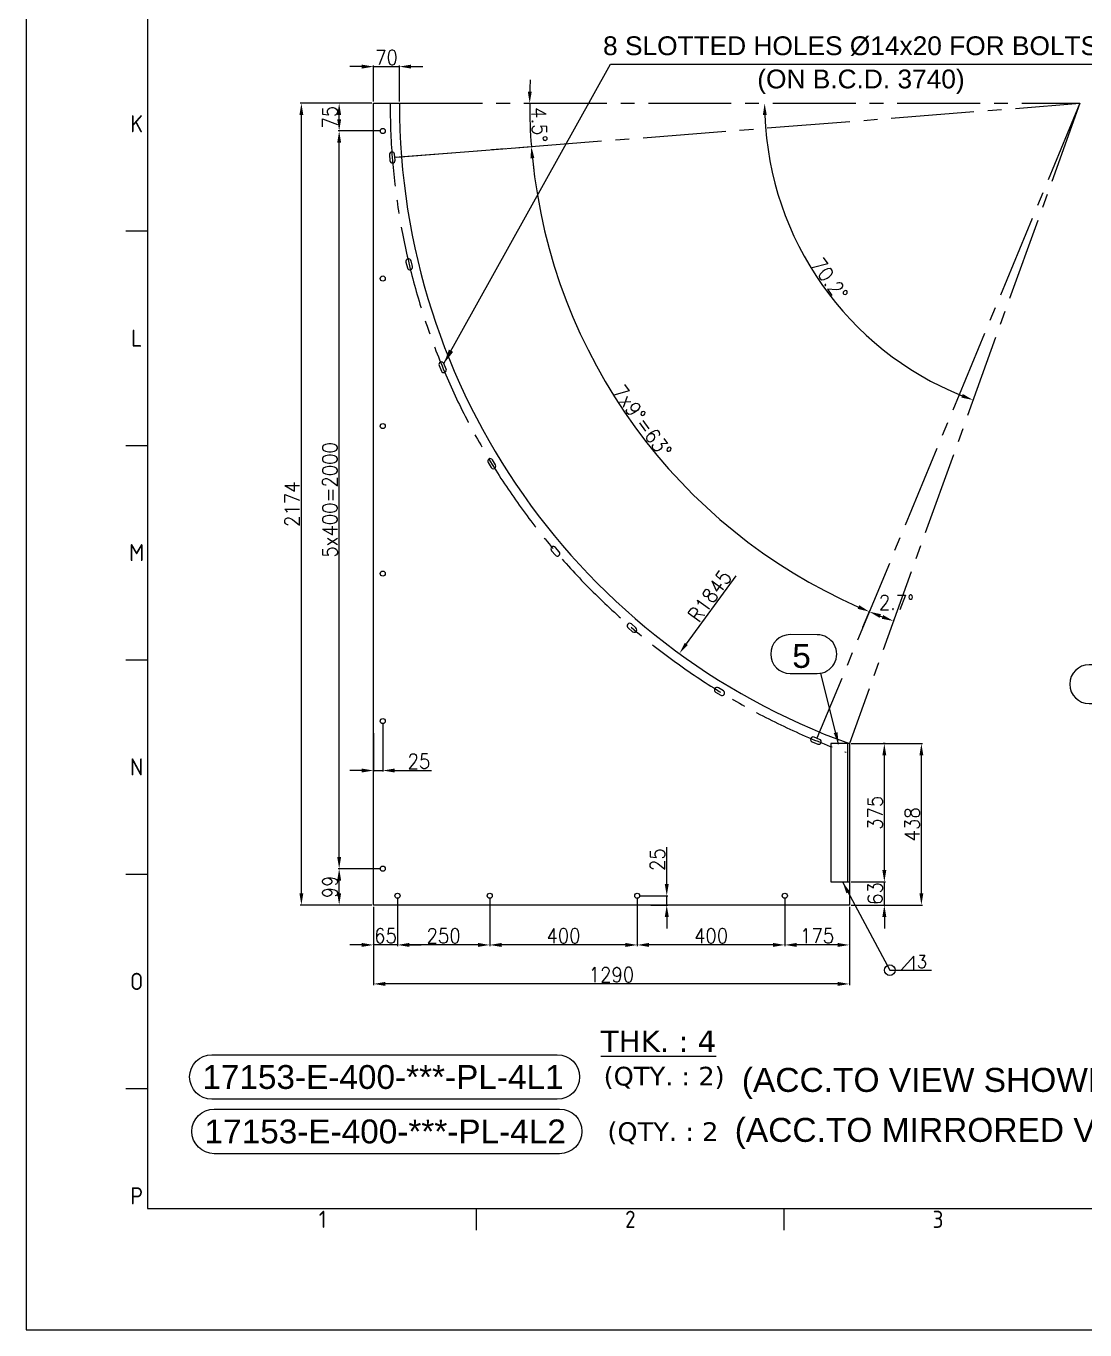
# Model space of a CAD drawing. Header units: inches. Extents: x 98758 to 118468, y 66787 to 119708.
# Drawn here: x 98965 to 101836, y 81875 to 85410 of the extents above; entities that cross this region are included whole.
import ezdxf
from ezdxf.enums import TextEntityAlignment as Align

# ---------------------------------------------------------------- set-up
doc = ezdxf.new("R2010")
doc.units = ezdxf.units.IN
doc.header["$MEASUREMENT"] = 0
for name, pattern in [('CENTER2', [1.125, 0.75, -0.125, 0.125, -0.125]), ('HIDDEN', [0.375, 0.25, -0.125]), ('HIDDEN2', [0.1875, 0.125, -0.0625])]:
    doc.linetypes.add(name, pattern=pattern)
for name, color, linetype in [('2', 2, 'HIDDEN2'), ('3', 3, 'Continuous'), ('3-TEXT', 6, 'Continuous'), ('CADRE', 5, 'Continuous')]:
    doc.layers.add(name, color=color, linetype=linetype)
doc.styles.add('ISO Proportional', font='isocp.shx')
doc.styles.add('ROMANS', font='ROMANS.shx', dxfattribs={"width": 0.9})
doc.styles.add('style1', font='verdana.ttf')
doc.styles.add('style10', font='swissl.ttf', dxfattribs={"height": 40})
doc.styles.add('style3', font='swissl.ttf')
doc.styles.add('ver', font='verdana.ttf')
doc.dimstyles.new('11', dxfattribs={"dimtxt": 40, "dimasz": 32, "dimexe": 3, "dimexo": 5, "dimgap": 5, "dimtad": 1, "dimdec": 0, "dimdsep": 46, "dimtxsty": 'ROMANS', "dimcen": 2.5, "dimclrd": 6, "dimclre": 6, "dimclrt": 2, "dimadec": 0, "dimazin": 0, "dimtfac": 1, "dimtdec": 0, "dimtmove": 0, "dimatfit": 3, "dimfxl": 1, "dimarcsym": 0})

# ---------------------------------------------------------------- blocks, each defined once
blk = doc.blocks.new('KADR')
at = {"layer": 'CADRE', "color": 2}
for p, q in [((220598.3, -2667.1), (220695.6, -2667.1)), ((220598.3, -3639.5), (220695.6, -3639.5)), ((220598.3, -4611.9), (220695.6, -4611.9)), ((220598.3, -5584.2), (220695.6, -5584.2)), ((220598.3, -6556.6), (220695.6, -6556.6)), ((222188.2, -7198.2), (222188.2, -7100.9)), ((223583.6, -7198.2), (223583.6, -7100.9))]:
    blk.add_line(p, q, dxfattribs=at)
at = {"layer": 'CADRE', "color": 1}
blk.add_lwpolyline([(220145.5, -7651), (243248.6, -7651), (243248.6, 8686.2), (220145.5, 8686.2)], close=True, dxfattribs=at)
at = {"layer": 'CADRE'}
blk.add_lwpolyline([(220695.6, -7100.9), (242698.5, -7100.9), (242698.5, 8136.1), (220695.6, 8136.1)], close=True, dxfattribs=at)
at = {"layer": 'CADRE', "color": 2, "style": 'ISO Proportional'}
for s, p in [('K', (220647, -2180.9)), ('L', (220647, -3153.3)), ('M', (220647, -4125.7)), ('N', (220647, -5098)), ('O', (220647, -6070.4)), ('P', (220647, -7042.8)), ('1', (221490.5, -7149.5)), ('2', (222885.9, -7149.5)), ('3', (224281.2, -7149.5))]:
    blk.add_text(s, height=77.8, dxfattribs=at).set_placement(p, align=Align.MIDDLE)
blk = doc.blocks.new('*D347')
at = {"color": 6, "lineweight": -2, "transparency": 16777216}
for p, q in [((101022.4, 83047.3), (101022.4, 82916.1)), ((101197.4, 83022.3), (101197.4, 82916.1)), ((101165.4, 82919.1), (101054.4, 82919.1))]:
    blk.add_line(p, q, dxfattribs=at)
at = {"color": 6, "transparency": 16777216}
for points in [[(101054.4, 82924.5), (101054.4, 82913.8), (101022.4, 82919.1)], [(101165.4, 82924.5), (101165.4, 82913.8), (101197.4, 82919.1)]]:
    blk.add_solid(points, dxfattribs=at)
at = {"layer": 'Defpoints', "color": 0, "transparency": 16777216}
for p in [(101022.4, 83052.3), (101197.4, 83027.3), (101022.4, 82919.1)]:
    blk.add_point(p, dxfattribs=at)
at = {"color": 2, "transparency": 16777216, "insert": (101109.9, 82944.1), "char_height": 40, "attachment_point": 5, "style": 'ROMANS'}
blk.add_mtext('175', dxfattribs=at)
blk = doc.blocks.new('*D348')
at = {"color": 6, "lineweight": -2, "transparency": 16777216}
for p, q in [((100622.4, 83047.3), (100622.4, 82916.1)), ((101022.4, 83047.3), (101022.4, 82916.1)), ((100990.4, 82919.1), (100654.4, 82919.1))]:
    blk.add_line(p, q, dxfattribs=at)
at = {"color": 6, "transparency": 16777216}
for points in [[(100654.4, 82924.5), (100654.4, 82913.8), (100622.4, 82919.1)], [(100990.4, 82924.5), (100990.4, 82913.8), (101022.4, 82919.1)]]:
    blk.add_solid(points, dxfattribs=at)
at = {"layer": 'Defpoints', "color": 0, "transparency": 16777216}
for p in [(100622.4, 83052.3), (101022.4, 83052.3), (100622.4, 82919.1)]:
    blk.add_point(p, dxfattribs=at)
at = {"color": 2, "transparency": 16777216, "insert": (100822.4, 82944.1), "char_height": 40, "attachment_point": 5, "style": 'ROMANS'}
blk.add_mtext('400', dxfattribs=at)
blk = doc.blocks.new('*D349')
at = {"color": 6, "lineweight": -2, "transparency": 16777216}
for p, q in [((100222.4, 83047.3), (100222.4, 82916.1)), ((100622.4, 83047.3), (100622.4, 82916.1)), ((100590.4, 82919.1), (100254.4, 82919.1))]:
    blk.add_line(p, q, dxfattribs=at)
at = {"color": 6, "transparency": 16777216}
for points in [[(100254.4, 82924.5), (100254.4, 82913.8), (100222.4, 82919.1)], [(100590.4, 82924.5), (100590.4, 82913.8), (100622.4, 82919.1)]]:
    blk.add_solid(points, dxfattribs=at)
at = {"layer": 'Defpoints', "color": 0, "transparency": 16777216}
for p in [(100222.4, 83052.3), (100622.4, 83052.3), (100222.4, 82919.1)]:
    blk.add_point(p, dxfattribs=at)
at = {"color": 2, "transparency": 16777216, "insert": (100422.4, 82944.1), "char_height": 40, "attachment_point": 5, "style": 'ROMANS'}
blk.add_mtext('400', dxfattribs=at)
blk = doc.blocks.new('*D350')
at = {"color": 6, "lineweight": -2, "transparency": 16777216}
for p, q in [((99972.4, 83047.3), (99972.4, 82916.1)), ((100222.4, 83047.3), (100222.4, 82916.1)), ((100190.4, 82919.1), (100004.4, 82919.1))]:
    blk.add_line(p, q, dxfattribs=at)
at = {"color": 6, "transparency": 16777216}
for points in [[(100004.4, 82924.5), (100004.4, 82913.8), (99972.4, 82919.1)], [(100190.4, 82924.5), (100190.4, 82913.8), (100222.4, 82919.1)]]:
    blk.add_solid(points, dxfattribs=at)
at = {"layer": 'Defpoints', "color": 0, "transparency": 16777216}
for p in [(99972.4, 83052.3), (100222.4, 83052.3), (99972.4, 82919.1)]:
    blk.add_point(p, dxfattribs=at)
at = {"color": 2, "transparency": 16777216, "insert": (100097.4, 82944.1), "char_height": 40, "attachment_point": 5, "style": 'ROMANS'}
blk.add_mtext('250', dxfattribs=at)
blk = doc.blocks.new('*D351')
at = {"color": 6, "lineweight": -2, "transparency": 16777216}
for p, q in [((99972.4, 83047.3), (99972.4, 82916.1)), ((99907.4, 83022.3), (99907.4, 82916.1)), ((99875.4, 82919.1), (99843.4, 82919.1)), ((99972.4, 82919.1), (99907.4, 82919.1)), ((100004.4, 82919.1), (100036.4, 82919.1))]:
    blk.add_line(p, q, dxfattribs=at)
at = {"color": 6, "transparency": 16777216}
for points in [[(99875.4, 82924.5), (99875.4, 82913.8), (99907.4, 82919.1)], [(100004.4, 82924.5), (100004.4, 82913.8), (99972.4, 82919.1)]]:
    blk.add_solid(points, dxfattribs=at)
at = {"layer": 'Defpoints', "color": 0, "transparency": 16777216}
for p in [(99972.4, 83052.3), (99907.4, 83027.3), (99907.4, 82919.1)]:
    blk.add_point(p, dxfattribs=at)
at = {"color": 2, "transparency": 16777216, "insert": (99939.9, 82944.1), "char_height": 40, "attachment_point": 5, "style": 'ROMANS'}
blk.add_mtext('65', dxfattribs=at)
blk = doc.blocks.new('*D352')
at = {"color": 6, "lineweight": -2, "transparency": 16777216}
for p, q in [((99907.4, 82964.2), (99907.4, 82810.4)), ((101197.4, 82964.2), (101197.4, 82810.4)), ((101165.4, 82813.4), (99939.4, 82813.4))]:
    blk.add_line(p, q, dxfattribs=at)
at = {"color": 6, "transparency": 16777216}
for points in [[(99939.4, 82818.8), (99939.4, 82808.1), (99907.4, 82813.4)], [(101165.4, 82818.8), (101165.4, 82808.1), (101197.4, 82813.4)]]:
    blk.add_solid(points, dxfattribs=at)
at = {"layer": 'Defpoints', "color": 0, "transparency": 16777216}
for p in [(99907.4, 82969.2), (101197.4, 82969.2), (99907.4, 82813.4)]:
    blk.add_point(p, dxfattribs=at)
at = {"color": 2, "transparency": 16777216, "insert": (100552.4, 82838.4), "char_height": 40, "attachment_point": 5, "style": 'ROMANS'}
blk.add_mtext('1290', dxfattribs=at)
blk = doc.blocks.new('*D353')
at = {"color": 6, "lineweight": -2, "transparency": 16777216}
for p, q in [((99902.4, 85200.8), (99708.8, 85200.8)), ((99711.8, 83059.3), (99711.8, 85168.8)), ((99902.4, 83027.3), (99708.8, 83027.3))]:
    blk.add_line(p, q, dxfattribs=at)
at = {"color": 6, "transparency": 16777216}
for points in [[(99706.5, 85168.8), (99717.2, 85168.8), (99711.8, 85200.8)], [(99706.5, 83059.3), (99717.2, 83059.3), (99711.8, 83027.3)]]:
    blk.add_solid(points, dxfattribs=at)
at = {"layer": 'Defpoints', "color": 0, "transparency": 16777216}
for p in [(99711.8, 85200.8), (99907.4, 85200.8), (99907.4, 83027.3)]:
    blk.add_point(p, dxfattribs=at)
at = {"color": 2, "transparency": 16777216, "insert": (99686.8, 84114), "char_height": 40, "attachment_point": 5, "rotation": 90, "style": 'ROMANS'}
blk.add_mtext('2174', dxfattribs=at)
blk = doc.blocks.new('*D354')
at = {"color": 6, "lineweight": -2, "transparency": 16777216}
for p, q in [((99927.4, 83125.8), (99811.3, 83125.8)), ((99814.3, 83059.3), (99814.3, 83093.8)), ((99847.3, 83027.3), (99811.3, 83027.3))]:
    blk.add_line(p, q, dxfattribs=at)
at = {"color": 6, "transparency": 16777216}
for points in [[(99808.9, 83093.8), (99819.6, 83093.8), (99814.3, 83125.8)], [(99808.9, 83059.3), (99819.6, 83059.3), (99814.3, 83027.3)]]:
    blk.add_solid(points, dxfattribs=at)
at = {"layer": 'Defpoints', "color": 0, "transparency": 16777216}
for p in [(99814.3, 83125.8), (99932.4, 83125.8), (99852.3, 83027.3)]:
    blk.add_point(p, dxfattribs=at)
at = {"color": 2, "transparency": 16777216, "insert": (99789.3, 83076.5), "char_height": 40, "attachment_point": 5, "rotation": 90, "style": 'ROMANS'}
blk.add_mtext('99', dxfattribs=at)
blk = doc.blocks.new('*D355')
at = {"color": 6, "lineweight": -2, "transparency": 16777216}
for p, q in [((99927.4, 85125.8), (99811.3, 85125.8)), ((99814.3, 83157.8), (99814.3, 85093.8)), ((99927.4, 83125.8), (99811.3, 83125.8))]:
    blk.add_line(p, q, dxfattribs=at)
at = {"color": 6, "transparency": 16777216}
for points in [[(99808.9, 85093.8), (99819.6, 85093.8), (99814.3, 85125.8)], [(99808.9, 83157.8), (99819.6, 83157.8), (99814.3, 83125.8)]]:
    blk.add_solid(points, dxfattribs=at)
at = {"layer": 'Defpoints', "color": 0, "transparency": 16777216}
for p in [(99814.3, 85125.8), (99932.4, 85125.8), (99932.4, 83125.8)]:
    blk.add_point(p, dxfattribs=at)
at = {"color": 2, "transparency": 16777216, "insert": (99789.3, 84125.8), "char_height": 40, "attachment_point": 5, "rotation": 90, "style": 'ROMANS'}
blk.add_mtext('5x400=2000', dxfattribs=at)
blk = doc.blocks.new('*D356')
at = {"color": 6, "lineweight": -2, "transparency": 16777216}
for p, q in [((99869.1, 85200.8), (99811.3, 85200.8)), ((99814.3, 85157.8), (99814.3, 85168.8)), ((99927.4, 85125.8), (99811.3, 85125.8))]:
    blk.add_line(p, q, dxfattribs=at)
at = {"color": 6, "transparency": 16777216}
for points in [[(99808.9, 85168.8), (99819.6, 85168.8), (99814.3, 85200.8)], [(99808.9, 85157.8), (99819.6, 85157.8), (99814.3, 85125.8)]]:
    blk.add_solid(points, dxfattribs=at)
at = {"layer": 'Defpoints', "color": 0, "transparency": 16777216}
for p in [(99814.3, 85200.8), (99874.1, 85200.8), (99932.4, 85125.8)]:
    blk.add_point(p, dxfattribs=at)
at = {"color": 2, "transparency": 16777216, "insert": (99789.3, 85163.3), "char_height": 40, "attachment_point": 5, "rotation": 90, "style": 'ROMANS'}
blk.add_mtext('75', dxfattribs=at)
blk = doc.blocks.new('*D357')
at = {"color": 6, "lineweight": -2, "transparency": 16777216}
for p, q in [((101202.4, 83464.9), (101395.6, 83464.9)), ((101392.6, 83059.3), (101392.6, 83432.9)), ((101202.4, 83027.3), (101395.6, 83027.3))]:
    blk.add_line(p, q, dxfattribs=at)
at = {"color": 6, "transparency": 16777216}
for points in [[(101387.3, 83432.9), (101398, 83432.9), (101392.6, 83464.9)], [(101387.3, 83059.3), (101398, 83059.3), (101392.6, 83027.3)]]:
    blk.add_solid(points, dxfattribs=at)
at = {"layer": 'Defpoints', "color": 0, "transparency": 16777216}
for p in [(101197.4, 83464.9), (101392.6, 83464.9), (101197.4, 83027.3)]:
    blk.add_point(p, dxfattribs=at)
at = {"color": 2, "transparency": 16777216, "insert": (101367.6, 83246.1), "char_height": 40, "attachment_point": 5, "rotation": 90, "style": 'ROMANS'}
blk.add_mtext('438', dxfattribs=at)
blk = doc.blocks.new('*D358')
at = {"color": 6, "lineweight": -2, "transparency": 16777216}
for p, q in [((101292.2, 83121.9), (101292.2, 83153.9)), ((101202.4, 83089.9), (101295.2, 83089.9)), ((101292.2, 83027.3), (101292.2, 83089.9)), ((101260.5, 83027.3), (101295.2, 83027.3)), ((101292.2, 82995.3), (101292.2, 82963.3))]:
    blk.add_line(p, q, dxfattribs=at)
at = {"color": 6, "transparency": 16777216}
for points in [[(101286.9, 83121.9), (101297.5, 83121.9), (101292.2, 83089.9)], [(101286.9, 82995.3), (101297.5, 82995.3), (101292.2, 83027.3)]]:
    blk.add_solid(points, dxfattribs=at)
at = {"layer": 'Defpoints', "color": 0, "transparency": 16777216}
for p in [(101197.4, 83089.9), (101292.2, 83089.9), (101255.5, 83027.3)]:
    blk.add_point(p, dxfattribs=at)
at = {"color": 2, "transparency": 16777216, "insert": (101267.2, 83058.6), "char_height": 40, "attachment_point": 5, "rotation": 90, "style": 'ROMANS'}
blk.add_mtext('63', dxfattribs=at)
blk = doc.blocks.new('*D359')
at = {"color": 6, "lineweight": -2, "transparency": 16777216}
for p, q in [((101294, 83464.9), (101289.2, 83464.9)), ((101292.2, 83121.9), (101292.2, 83432.9)), ((101202.4, 83089.9), (101295.2, 83089.9))]:
    blk.add_line(p, q, dxfattribs=at)
at = {"color": 6, "transparency": 16777216}
for points in [[(101286.9, 83432.9), (101297.5, 83432.9), (101292.2, 83464.9)], [(101286.9, 83121.9), (101297.5, 83121.9), (101292.2, 83089.9)]]:
    blk.add_solid(points, dxfattribs=at)
at = {"layer": 'Defpoints', "color": 0, "transparency": 16777216}
for p in [(101292.2, 83464.9), (101299, 83464.9), (101197.4, 83089.9)]:
    blk.add_point(p, dxfattribs=at)
at = {"color": 2, "transparency": 16777216, "insert": (101267.2, 83277.4), "char_height": 40, "attachment_point": 5, "rotation": 90, "style": 'ROMANS'}
blk.add_mtext('375', dxfattribs=at)
blk = doc.blocks.new('*D360')
at = {"color": 6, "lineweight": -2, "transparency": 16777216}
for start, end in [(177.5417, 178.7709), (180, 184.5), (185.7291, 186.9583)]:
    blk.add_arc((101822.4, 85200.8), 1491.7, start, end, dxfattribs=at)
at = {"color": 6, "transparency": 16777216}
for points in [[(100336.4, 85232.7), (100325.7, 85232.8), (100330.7, 85200.8)], [(100332.8, 85051.4), (100343.5, 85052.4), (100335.3, 85083.8)]]:
    blk.add_solid(points, dxfattribs=at)
at = {"layer": 'Defpoints', "color": 0, "transparency": 16777216}
for p in [(99977.4, 85200.8), (101822.4, 85200.8), (101822.4, 85200.8), (100331.2, 85161.7), (99965.1, 85054.6)]:
    blk.add_point(p, dxfattribs=at)
at = {"color": 2, "transparency": 16777216, "insert": (100356.8, 85143.2), "char_height": 40, "attachment_point": 5, "rotation": 272.25, "style": 'ROMANS'}
blk.add_mtext('4.5°', dxfattribs=at)
blk = doc.blocks.new('*D361')
at = {"color": 6, "lineweight": -2, "transparency": 16777216}
for p, q in [((99970.1, 85055), (100338.3, 85084)), ((101234, 83780.4), (101252.7, 83825.4))]:
    blk.add_line(p, q, dxfattribs=at)
blk.add_arc((101822.4, 85200.8), 1491.7, 185.7291, 246.2709, dxfattribs=at)
at = {"color": 6, "transparency": 16777216}
for points in [[(100332.8, 85051.4), (100343.5, 85052.4), (100335.3, 85083.8)], [(101224.2, 83840.1), (101220, 83830.3), (101251.5, 83822.6)]]:
    blk.add_solid(points, dxfattribs=at)
at = {"layer": 'Defpoints', "color": 0, "transparency": 16777216}
for p in [(101822.4, 85200.8), (99965.1, 85054.6), (100476, 84558.6), (101232.1, 83775.7)]:
    blk.add_point(p, dxfattribs=at)
at = {"color": 2, "transparency": 16777216, "insert": (100635.8, 84338.7), "char_height": 40, "attachment_point": 5, "rotation": 306, "style": 'ROMANS'}
blk.add_mtext('7x9%%D=63°', dxfattribs=at)
blk = doc.blocks.new('*D362')
at = {"color": 6, "lineweight": -2, "transparency": 16777216}
for p, q in [((101234, 83780.4), (101252.7, 83825.4)), ((101317.9, 83799.6), (101318.1, 83800.1))]:
    blk.add_line(p, q, dxfattribs=at)
blk.add_arc((101822.4, 85200.8), 1491.7, 248.7291, 248.9699, dxfattribs=at)
at = {"color": 6, "transparency": 16777216}
for points in [[(101279.3, 83805.8), (101283.2, 83815.7), (101251.5, 83822.6)], [(101288.9, 83813.4), (101285.2, 83803.4), (101317.1, 83797.3)]]:
    blk.add_solid(points, dxfattribs=at)
at = {"layer": 'Defpoints', "color": 0, "transparency": 16777216}
for p in [(101822.4, 85200.8), (101273.3, 83813.8), (101232.1, 83775.7), (101316.2, 83794.9)]:
    blk.add_point(p, dxfattribs=at)
at = {"color": 2, "transparency": 16777216, "insert": (101325.1, 83847.8), "char_height": 40, "attachment_point": 5, "style": 'ROMANS'}
blk.add_mtext('2.7°', dxfattribs=at)
blk = doc.blocks.new('*D363')
at = {"color": 6, "lineweight": -2, "transparency": 16777216}
blk.add_arc((101822.4, 85200.8), 854.8, 182.145, 248.054, dxfattribs=at)
at = {"color": 6, "transparency": 16777216}
for points in [[(100962.9, 85168.7), (100973.5, 85168.9), (100967.6, 85200.8)], [(101504.8, 84412.9), (101501, 84403), (101532.8, 84396.5)]]:
    blk.add_solid(points, dxfattribs=at)
at = {"layer": 'Defpoints', "color": 0, "transparency": 16777216}
for p in [(99977.4, 85200.8), (101822.4, 85200.8), (101822.4, 85200.8), (101037.9, 84861.3), (101197.4, 83464.9)]:
    blk.add_point(p, dxfattribs=at)
at = {"color": 2, "transparency": 16777216, "insert": (101143.5, 84723.7), "char_height": 40, "attachment_point": 5, "rotation": 305.0995, "style": 'ROMANS'}
blk.add_mtext('70.2°', dxfattribs=at)
blk = doc.blocks.new('*D364')
at = {"color": 6, "lineweight": -2, "transparency": 16777216}
for p, q in [((99875.4, 85300.3), (99843.4, 85300.3)), ((99907.4, 85205.8), (99907.4, 85303.3)), ((99907.4, 85300.3), (99977.4, 85300.3)), ((99977.4, 85205.8), (99977.4, 85303.3)), ((100009.4, 85300.3), (100041.4, 85300.3))]:
    blk.add_line(p, q, dxfattribs=at)
at = {"color": 6, "transparency": 16777216}
for points in [[(99875.4, 85305.7), (99875.4, 85295), (99907.4, 85300.3)], [(100009.4, 85305.7), (100009.4, 85295), (99977.4, 85300.3)]]:
    blk.add_solid(points, dxfattribs=at)
at = {"layer": 'Defpoints', "color": 0, "transparency": 16777216}
for p in [(99977.4, 85300.3), (99907.4, 85200.8), (99977.4, 85200.8)]:
    blk.add_point(p, dxfattribs=at)
at = {"color": 2, "transparency": 16777216, "insert": (99942.4, 85325.3), "char_height": 40, "attachment_point": 5, "style": 'ROMANS'}
blk.add_mtext('70', dxfattribs=at)
blk = doc.blocks.new('*D407')
at = {"color": 6, "lineweight": -2, "transparency": 16777216}
blk.add_line((100889.7, 83919.7), (100755.3, 83735.1), dxfattribs=at)
at = {"color": 6, "transparency": 16777216}
blk.add_solid([(100751, 83738.2), (100759.6, 83732), (100736.5, 83709.2)], dxfattribs=at)
at = {"layer": 'Defpoints', "color": 0, "transparency": 16777216}
for p in [(101822.4, 85200.8), (100736.5, 83709.2)]:
    blk.add_point(p, dxfattribs=at)
at = {"color": 2, "transparency": 16777216, "insert": (100819.1, 83865.3), "char_height": 40, "attachment_point": 5, "rotation": 53.9431, "style": 'ROMANS'}
blk.add_mtext('R1845', dxfattribs=at)
blk = doc.blocks.new('*D408')
at = {"color": 6, "lineweight": -2, "transparency": 16777216}
for p, q in [((99932.4, 83520.8), (99932.4, 83388.9)), ((99907.4, 83492.8), (99907.4, 83388.9)), ((99875.4, 83391.9), (99843.4, 83391.9)), ((99907.4, 83391.9), (99932.4, 83391.9)), ((99964.4, 83391.9), (100064.7, 83391.9))]:
    blk.add_line(p, q, dxfattribs=at)
at = {"color": 6, "transparency": 16777216}
for points in [[(99875.4, 83397.3), (99875.4, 83386.6), (99907.4, 83391.9)], [(99964.4, 83397.3), (99964.4, 83386.6), (99932.4, 83391.9)]]:
    blk.add_solid(points, dxfattribs=at)
at = {"layer": 'Defpoints', "color": 0, "transparency": 16777216}
for p in [(99907.4, 83497.8), (99932.4, 83525.8), (99932.4, 83391.9)]:
    blk.add_point(p, dxfattribs=at)
at = {"color": 2, "transparency": 16777216, "insert": (100030.5, 83416.9), "char_height": 40, "attachment_point": 5, "style": 'ROMANS'}
blk.add_mtext('25', dxfattribs=at)
blk = doc.blocks.new('*D409')
at = {"color": 6, "lineweight": -2, "transparency": 16777216}
for p, q in [((100702.3, 83084.3), (100702.3, 83184.6)), ((100627.4, 83052.3), (100705.3, 83052.3)), ((100702.3, 83027.3), (100702.3, 83052.3)), ((100659.4, 83027.3), (100705.3, 83027.3)), ((100702.3, 82995.3), (100702.3, 82963.3))]:
    blk.add_line(p, q, dxfattribs=at)
at = {"color": 6, "transparency": 16777216}
for points in [[(100697, 83084.3), (100707.7, 83084.3), (100702.3, 83052.3)], [(100697, 82995.3), (100707.7, 82995.3), (100702.3, 83027.3)]]:
    blk.add_solid(points, dxfattribs=at)
at = {"layer": 'Defpoints', "color": 0, "transparency": 16777216}
for p in [(100622.4, 83052.3), (100702.3, 83052.3), (100654.4, 83027.3)]:
    blk.add_point(p, dxfattribs=at)
at = {"color": 2, "transparency": 16777216, "insert": (100677.3, 83150.4), "char_height": 40, "attachment_point": 5, "rotation": 90, "style": 'ROMANS'}
blk.add_mtext('25', dxfattribs=at)

msp = doc.modelspace()

# ---------------------------------------------------------------- linework, layer by layer
at = {"color": 3, "linetype": 'CENTER2', "ltscale": 300}
for p, q in [((99965.1, 85054.6), (101822.4, 85200.8)), ((99977.4, 85200.8), (101822.4, 85200.8)), ((101822.4, 85200.8), (101109.5, 83479.6)), ((101822.4, 85200.8), (101197.4, 83464.9))]:
    msp.add_line(p, q, dxfattribs=at)
for p, q in [((101197.4, 83464.9), (101147.4, 83464.9)), ((101147.4, 83464.9), (101147.4, 83089.9)), ((101192.4, 83464.9), (101192.4, 83089.9)), ((101147.4, 83089.9), (101197.4, 83089.9))]:
    msp.add_line(p, q)
at = {"elevation": 0}
for points in [[(99977.4, 85200.8, 0.316254), (101197.4, 83464.9), (101197.4, 83027.3), (99907.4, 83027.3), (99907.4, 85200.8)], [(99964.5, 85062.6, 1), (99950.6, 85061.5), (99951.8, 85045.6, 1), (99965.8, 85046.6)], [(100009, 84773.7, 1), (99995.4, 84770.4), (99999.1, 84754.8, 1), (100012.7, 84758.1)], [(100098.1, 84495.2, 1), (100085.2, 84489.9), (100091.3, 84475.1, 1), (100104.3, 84480.5)], [(100229.7, 84234.2, 1), (100217.8, 84226.9), (100226.2, 84213.2, 1), (100238.1, 84220.6)], [(100400.6, 83997, 1), (100389.9, 83987.9), (100400.3, 83975.7, 1), (100411, 83984.8)], [(100606.4, 83789.4, 1), (100597.3, 83778.7), (100609.5, 83768.3, 1), (100618.6, 83779)], [(100842.2, 83616.5, 1), (100834.8, 83604.6), (100848.5, 83596.2, 1), (100855.8, 83608.1)], [(101102.1, 83482.7, 1), (101096.7, 83469.7), (101111.5, 83463.6, 1), (101116.8, 83476.5)]]:
    msp.add_lwpolyline(points, format="xyb", close=True, dxfattribs=at)
for centre in [(99932.4, 85125.8), (99932.4, 84725.8), (99932.4, 84725.8), (99932.4, 84325.8), (99932.4, 83925.8), (99932.4, 83525.8), (99932.4, 83125.8), (99972.4, 83052.3), (100222.4, 83052.3), (100622.4, 83052.3), (101022.4, 83052.3)]:
    msp.add_circle(centre, 7)
at = {"color": 3, "linetype": 'CENTER2', "ltscale": 300}
msp.add_arc((101822.4, 85200.8), 1870, 180, 250.1991, dxfattribs=at)
at = {"layer": '2', "color": 8, "linetype": 'ByBlock'}
for points in [[(101110.4, 83759.9), (101036.7, 83760.4, 1), (101036.7, 83655.1), (101110.4, 83655.1, 1.00562), (101110.4, 83759.9)], [(101921.3, 83678.1), (101847.6, 83678.7, 1), (101847.6, 83573.4), (101921.3, 83573.4, 1.00562), (101921.3, 83678.1)], [(99469.3, 82621.6), (100405.6, 82621.6, -1), (100405.6, 82500.7), (99469.3, 82500.7, -1), (99469.3, 82621.6)], [(99475.4, 82474.1), (100411.8, 82474.1, -1), (100411.8, 82353.1), (99475.4, 82353.1, -1), (99475.4, 82474.1)]]:
    msp.add_lwpolyline(points, format="xyb", dxfattribs=at)
at = {"layer": '3-TEXT', "color": 2}
for p, q in [((101371.8, 82888.8), (101337.6, 82850.7)), ((101371.8, 82850.7), (101371.8, 82888.8))]:
    msp.add_line(p, q, dxfattribs=at)
msp.add_circle((101307.2, 82850.7), 14.5, dxfattribs=at)

# ---------------------------------------------------------------- block references
at = {"color": 11, "xscale": 0.5977893847728885, "yscale": 0.5977893847728885, "zscale": 0.5977893847728885}
msp.add_blockref('KADR', (-32635.2, 86449.1), dxfattribs=at)

# ---------------------------------------------------------------- texts
at = {"color": 2, "lineweight": 0, "style": 'ROMANS', "width": 0.9}
msp.add_text('3', height=35, dxfattribs=at).set_placement((101380.8, 82856.3))
at = {"layer": '3', "linetype": 'HIDDEN', "ltscale": 20, "style": 'ver'}
msp.add_text('%%UTHK. : 4', height=57.8, dxfattribs=at).set_placement((100523.6, 82629.1))
at = {"layer": '3-TEXT', "color": 2}
for s, height, style, p in [('8 SLOTTED HOLES %%C14x20 FOR BOLTS M12', 51, 'style3', (101279.9, 85356.9)), ('(ON B.C.D. 3740)', 51, 'style3', (101228.9, 85266.8)), ('5', 64.7, 'style10', (101067.7, 83702.6)), ('17153-E-400-***-PL-4L1', 64.68, 'style10', (99932.9, 82561.1)), ('(QTY. : 2)', 50.72, 'style1', (100695.2, 82563.4)), ('17153-E-400-***-PL-4L2', 64.68, 'style10', (99939.1, 82413.5)), ('(QTY. : 2', 50.72, 'style1', (100691.9, 82413))]:
    msp.add_text(s, height=height, dxfattribs=dict(at, style=style)).set_placement(p, align=Align.MIDDLE_CENTER)
at = {"layer": '3-TEXT', "color": 2, "style": 'style10'}
for s, p in [('(ACC.TO VIEW SHOWN)', (100905.9, 82520.7)), ('(ACC.TO MIRRORED VIEW )', (100886.6, 82385.2))]:
    msp.add_text(s, height=65, dxfattribs=at).set_placement(p)

# ---------------------------------------------------------------- dimensions: what is measured, and where the dimension line sits
for base, p1, p2, picture, middle in [((99977.4, 85300.3), (99907.4, 85200.8), (99977.4, 85200.8), '*D364', (99942.4, 85325.3)), ((99932.4, 83391.9), (99907.4, 83497.8), (99932.4, 83525.8), '*D408', (100030.5, 83416.9)), ((101022.4, 82919.1), (101197.4, 83027.3), (101022.4, 83052.3), '*D347', (101109.9, 82944.1)), ((99907.4, 82813.4), (101197.4, 82969.2), (99907.4, 82969.2), '*D352', (100552.4, 82838.4))]:
    dim = msp.add_linear_dim(base=base, p1=p1, p2=p2, dimstyle='11')
    dim.commit()
    dim.dimension.update_dxf_attribs({"geometry": picture, "text_midpoint": middle})
for base, line1, line2, picture, middle in [((100331.2, 85161.7), ((99965.1, 85054.6), (101822.4, 85200.8)), ((99977.4, 85200.8), (101822.4, 85200.8)), '*D360', (100356.8, 85143.2)), ((101037.9, 84861.3), ((99977.4, 85200.8), (101822.4, 85200.8)), ((101822.4, 85200.8), (101197.4, 83464.9)), '*D363', (101143.5, 84723.7))]:
    dim = msp.add_angular_dim_2l(base=base, line1=line1, line2=line2, dimstyle='11', override={"dimadec": 1})
    dim.commit()
    dim.dimension.update_dxf_attribs({"geometry": picture, "text_midpoint": middle})
for base, p1, p2, picture, middle in [((99711.8404, 85200.7934), (99907.3969, 83027.2799), (99907.3969, 85200.7934), '*D353', (99686.8404, 84114.0367)), ((101392.6, 83464.9), (101197.4, 83027.3), (101197.4, 83464.9), '*D357', (101367.6, 83246.1)), ((100702.3, 83052.3), (100654.4, 83027.3), (100622.4, 83052.3), '*D409', (100677.3, 83150.4)), ((99814.2749, 83125.7934), (99852.2678, 83027.2799), (99932.3969, 83125.7934), '*D354', (99789.2749, 83076.5367))]:
    dim = msp.add_linear_dim(base=base, p1=p1, p2=p2, angle=90, dimstyle='11')
    dim.commit()
    dim.dimension.update_dxf_attribs({"geometry": picture, "text_midpoint": middle})
for base, p1, p2, picture, middle in [((99814.3, 85200.8), (99932.4, 85125.8), (99874.1, 85200.8), '*D356', (99789.3, 85163.3)), ((101292.2, 83464.9), (101197.4, 83089.9), (101299, 83464.9), '*D359', (101267.2, 83277.4))]:
    dim = msp.add_linear_dim(base=base, p1=p1, p2=p2, angle=90, dimstyle='11', override={"dimtmove": 1})
    dim.commit()
    dim.dimension.update_dxf_attribs({"geometry": picture, "text_midpoint": middle})
dim = msp.add_angular_dim_3p(base=(100476, 84558.6), center=(101822.4, 85200.8), p1=(101232.1, 83775.7), p2=(99965.1, 85054.6), text='7x9%%D=<>', dimstyle='11', override={"dimtmove": 1})
dim.commit()
dim.dimension.update_dxf_attribs({"geometry": '*D361', "text_midpoint": (100635.8, 84338.7)})
dim = msp.add_radius_dim(center=(101822.4, 85200.8), mpoint=(100736.5, 83709.2), dimstyle='11')
dim.commit()
dim.dimension.update_dxf_attribs({"geometry": '*D407', "text_midpoint": (100839.4, 83850.6), "dimtype": 164})
dim = msp.add_angular_dim_3p(base=(101273.3, 83813.8), center=(101822.4, 85200.8), p1=(101316.2, 83794.9), p2=(101232.1, 83775.7), dimstyle='11', override={"dimadec": 1, "dimtmove": 1})
dim.commit()
dim.dimension.update_dxf_attribs({"geometry": '*D362', "text_midpoint": (101325.1, 83847.8), "dimtype": 165})
dim = msp.add_linear_dim(base=(99814.3, 85125.8), p1=(99932.4, 83125.8), p2=(99932.4, 85125.8), angle=90, text='5x400=<>', dimstyle='11', override={"dimtmove": 1})
dim.commit()
dim.dimension.update_dxf_attribs({"geometry": '*D355', "text_midpoint": (99789.3, 84125.8)})
dim = msp.add_linear_dim(base=(101292.2, 83089.9), p1=(101255.5, 83027.3), p2=(101197.4, 83089.9), angle=90, dimstyle='11')
dim.commit()
dim.dimension.update_dxf_attribs({"geometry": '*D358', "text_midpoint": (101292.2, 83058.6), "dimtype": 160})
dim = msp.add_linear_dim(base=(99907.4, 82919.1), p1=(99972.4, 83052.3), p2=(99907.4, 83027.3), dimstyle='11', override={"dimtmove": 1})
dim.commit()
dim.dimension.update_dxf_attribs({"geometry": '*D351', "text_midpoint": (99939.9, 82919.1), "dimtype": 160})
for base, p1, p2, picture, middle in [((99972.4, 82919.1), (100222.4, 83052.3), (99972.4, 83052.3), '*D350', (100097.4, 82944.1)), ((100222.4, 82919.1), (100622.4, 83052.3), (100222.4, 83052.3), '*D349', (100422.4, 82944.1)), ((100622.4, 82919.1), (101022.4, 83052.3), (100622.4, 83052.3), '*D348', (100822.4, 82944.1))]:
    dim = msp.add_linear_dim(base=base, p1=p1, p2=p2, dimstyle='11', override={"dimtmove": 1})
    dim.commit()
    dim.dimension.update_dxf_attribs({"geometry": picture, "text_midpoint": middle})

# ---------------------------------------------------------------- leaders
at = {"color": 0}
for points, override in [([(100098.1, 84495.2), (100549.4, 85307), (102020.6, 85307)], {"dimasz": 40, "dimtmove": 1}), ([(101178.8, 83089.9), (101307.2, 82850.7), (101420.2, 82850.7)], {"dimlfac": 0.25})]:
    msp.add_leader(points, dimstyle='11', override=override, dxfattribs=at)
at = {"lineweight": 0}
msp.add_leader([(101168, 83463.5), (101119.9, 83656)], dimstyle='11', dxfattribs=at)

doc.saveas('drawing.dxf')
